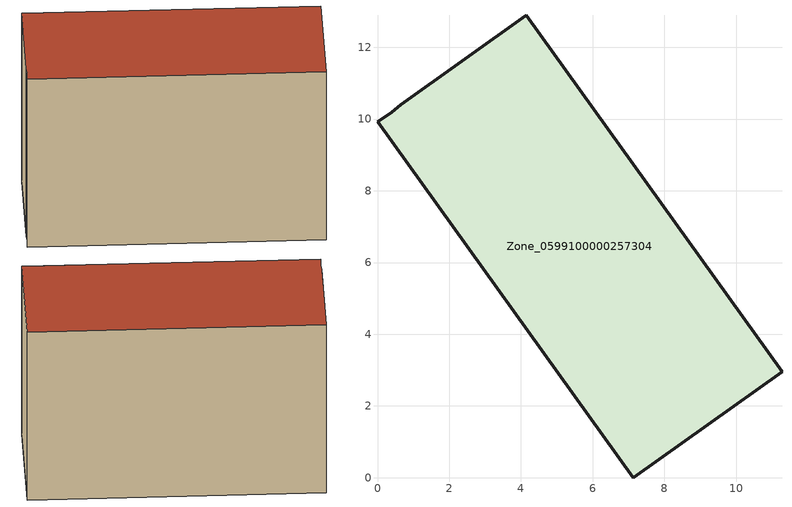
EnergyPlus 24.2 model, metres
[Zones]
Zone_0599100000257304
 floor ground (C_G): 0.66,10.39 4.15,12.89 11.28,2.96 7.12,0 0,9.93 0.4,10.19 z0
 wall outside (C_F): 7.12,0 11.28,2.96 4.15,12.89 0.66,10.39 0.4,10.19 0,9.93 7.12,0 z0:8.06
 roof outside (C_R): 4.15,12.89 0.66,10.39 0.4,10.19 0,9.93 7.12,0 11.28,2.96 z8.06
[BUILDING]
Pand.0599100000257304: North Axis=0; Terrain=City; Loads Convergence Tolerance Value=0.04; Temperature Convergence Tolerance Value=0.4; Solar Distribution=FullExterior; Maximum Number of Warmup Days=25; Minimum Number of Warmup Days=1
[Site:Location]
Rotterdam.The.Hague.AP_ZH_NLD Design_Conditions: Latitude=51.96; Longitude=4.45; Time Zone=1; Elevation=-4.5
[SITE:GROUNDTEMPERATURE:BUILDINGSURFACE]
18, 18, 18, 18, 18, 18, 18, 18, 18, 18, 18, 18
[MATERIAL] Thermal Absorptance=0.9; Solar Absorptance=0.7; Visible Absorptance=0.7
Name | Roughness | Thickness | Conductivity | Density | Specific Heat
G.TI.1975-1991 | MediumSmooth | 0.15 | 0.288461 | 540 | 1210
F.TI.1975-1991 | Rough | 0.3 | 0.230769 | 1920 | 840
R.TI.1975-1991 | MediumRough | 0.2 | 0.153846 | 1500 | 1000
[CONSTRUCTION]
C_G: G.TI.1975-1991
C_F: F.TI.1975-1991
C_R: R.TI.1975-1991
[ZONE]
Zone_0599100000257304: Type=1; Multiplier=1; Ceiling Height=Autocalculate; Volume=Autocalculate; Floor Area=autocalculate; Part of Total Floor Area=Yes
[ZONEINFILTRATION:DESIGNFLOWRATE]
Infil_Zone_0599100000257304: Zone or ZoneList or Space or SpaceList=Zone_0599100000257304; Schedule=AlwaysOn; Design Flow Rate Calculation Method=Flow/Area; Flow Rate per Floor Area=0.003; Constant Term Coefficient=1; Temperature Term Coefficient=0; Velocity Term Coefficient=0; Velocity Squared Term Coefficient=0
[HVACTEMPLATE:ZONE:IDEALLOADSAIRSYSTEM]
Zone_0599100000257304: Maximum Heating Supply Air Temperature=50; Minimum Cooling Supply Air Temperature=13; Maximum Heating Supply Air Humidity Ratio=0.0156; Minimum Cooling Supply Air Humidity Ratio=0.0077; Heating Limit=NoLimit; Cooling Limit=NoLimit; Dehumidification Control Type=ConstantSensibleHeatRatio; Cooling Sensible Heat Ratio=0.7; Dehumidification Setpoint=60; Humidification Control Type=None; Humidification Setpoint=30; Outdoor Air Method=None; Outdoor Air Flow Rate per Person=0.00944; Outdoor Air Flow Rate per Zone Floor Area=0; Outdoor Air Flow Rate per Zone=0; Demand Controlled Ventilation Type=None; Outdoor Air Economizer Type=NoEconomizer; Heat Recovery Type=None; Sensible Heat Recovery Effectiveness=0.7; Latent Heat Recovery Effectiveness=0.65
[ZONECONTROL:THERMOSTAT]
ThermostatControl_Zone_0599100000257304: Zone or ZoneList=Zone_0599100000257304; Control Type Schedule=DualSetpointControlType; Control 1=Thermostat_Zone_0599100000257304; Temperature Difference Between Cutout And Setpoint=0
[THERMOSTATSETPOINT:DUALSETPOINT]
Thermostat_Zone_0599100000257304: Heating Setpoint Temperature Schedule=HeatingSetpoint_Zone_0599100000257304; Cooling Setpoint Temperature Schedule=CoolingSetpoint_Zone_0599100000257304
[SCHEDULE:COMPACT]
HeatingSetpoint_Zone_0599100000257304: Through: 12/31, For: AllDays, Until: 24:00, 21
CoolingSetpoint_Zone_0599100000257304: Through: 12/31, For: AllDays, Until: 24:00, 24
DualSetpointControlType: Through: 12/31, For: AllDays, Until: 24:00, 4
AlwaysOn: Through: 12/31, For: AllDays, Until: 24:00, 1
